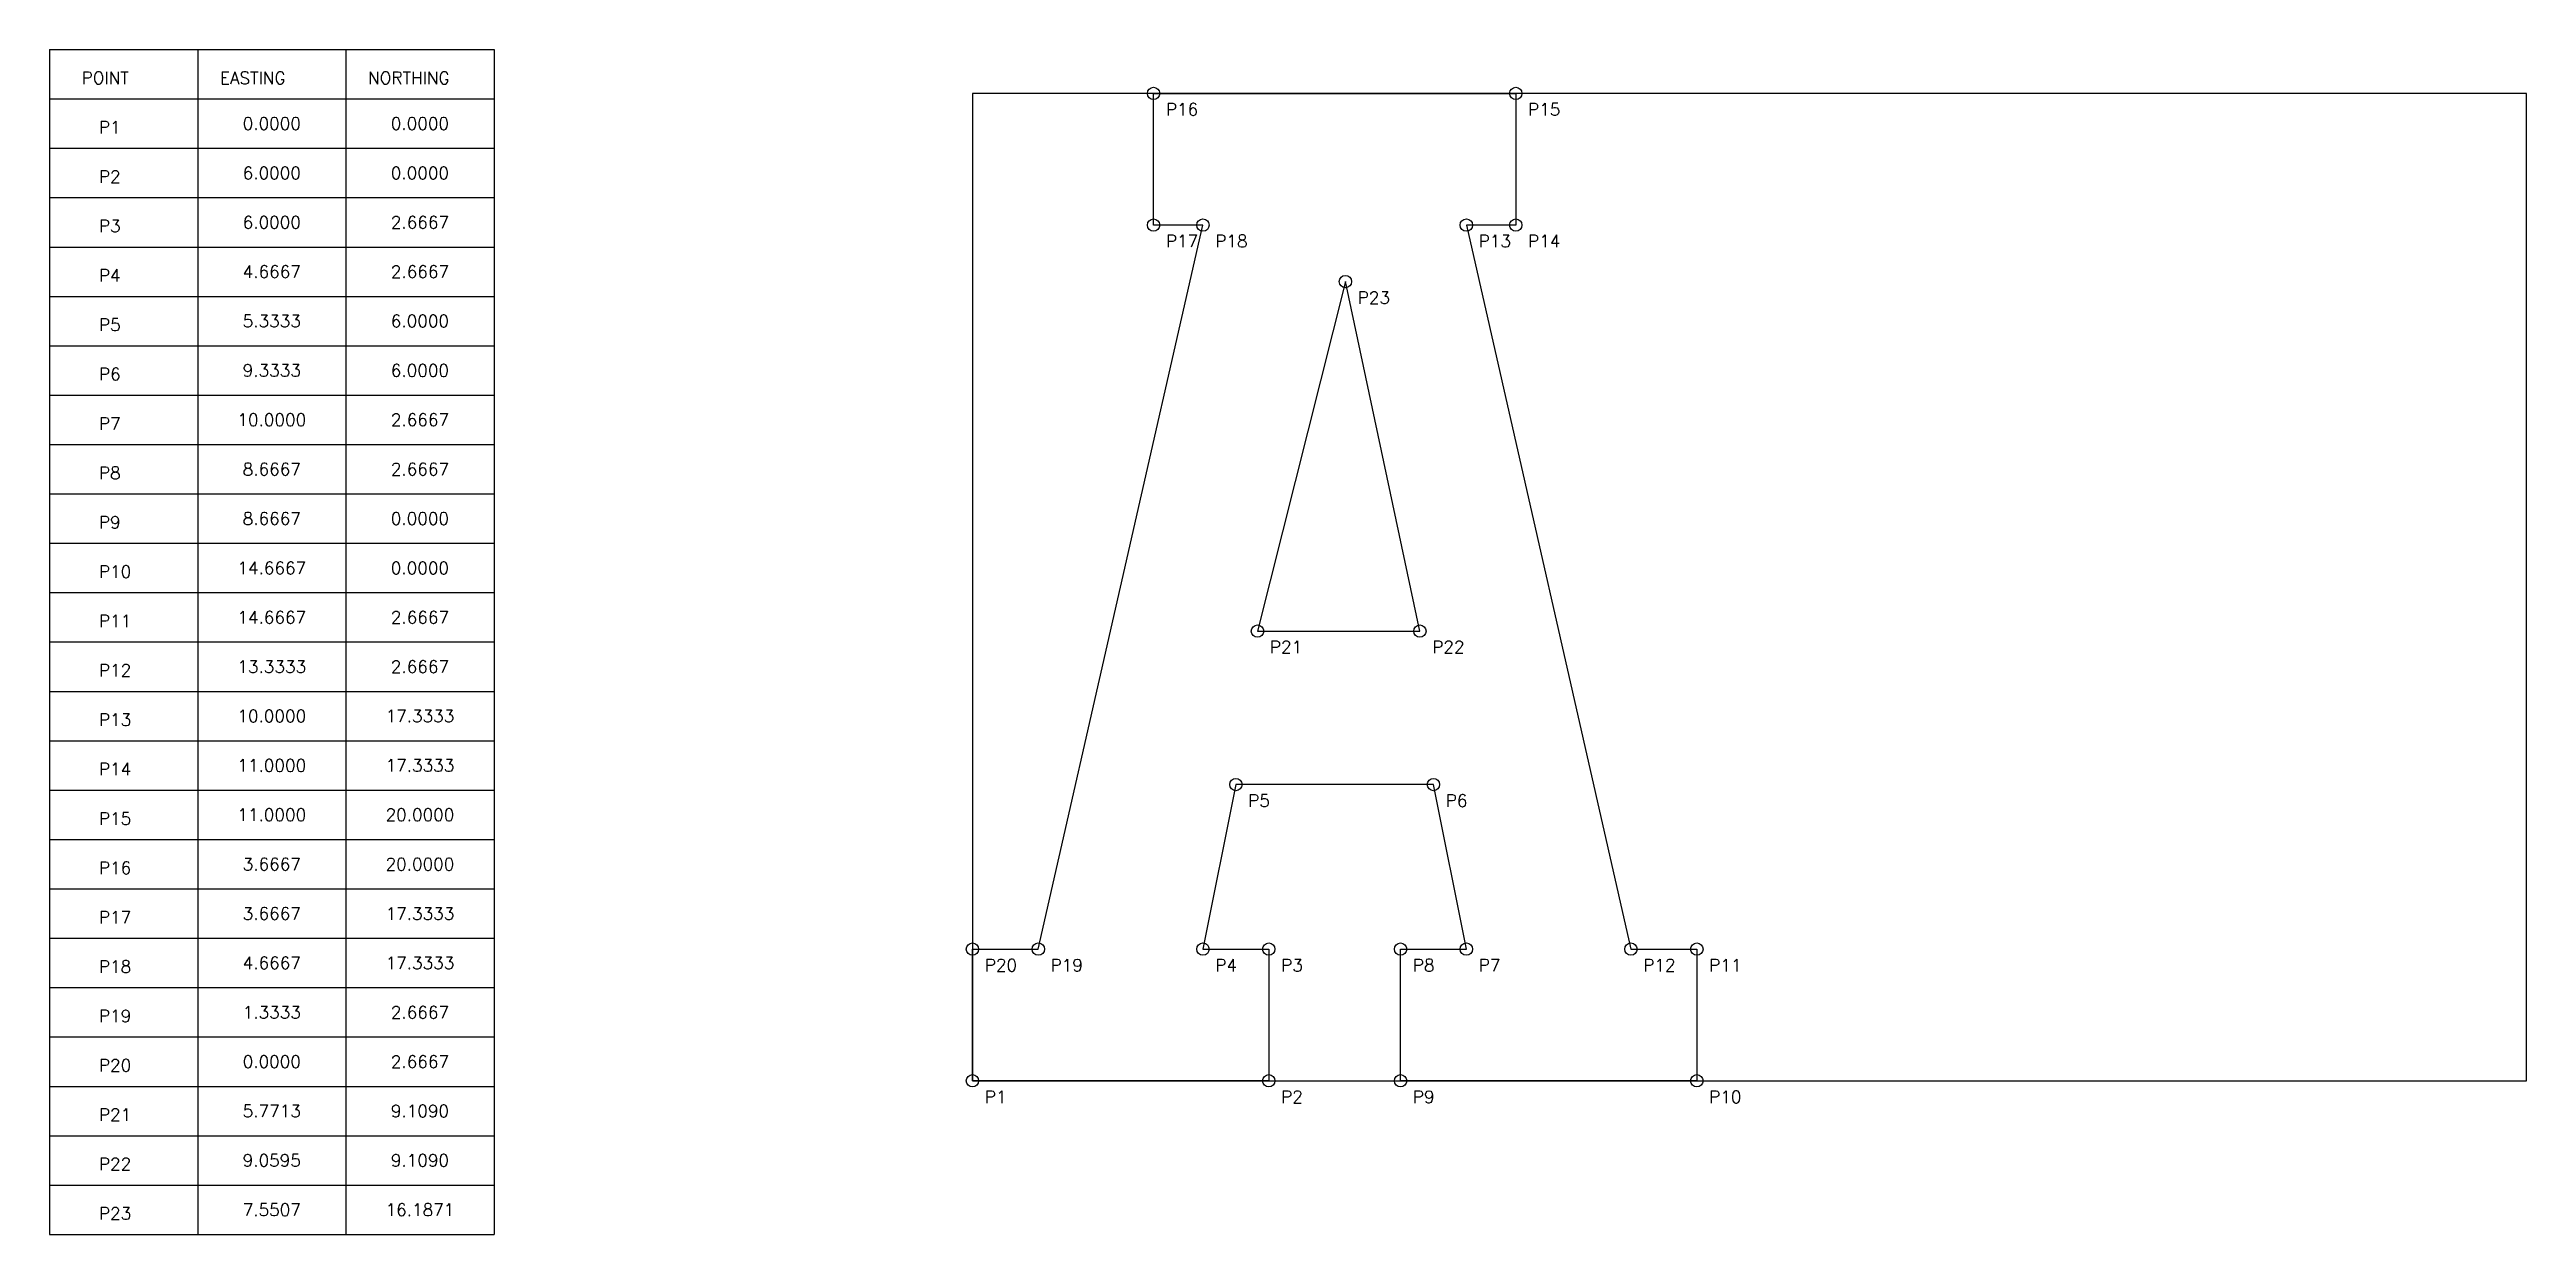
# Model space of a CAD drawing. Header units: inches. Extents: x -19 to 113, y -139 to 21.
# Drawn here: x -18.7 to 31.5, y -3.1 to 20.9 of the extents above.
import ezdxf
from ezdxf.enums import TextEntityAlignment as Align

# ---------------------------------------------------------------- set-up
doc = ezdxf.new("R2010")
doc.units = ezdxf.units.IN
doc.header["$MEASUREMENT"] = 0
doc.layers.add('COORDINATES LISP', color=7, linetype='Continuous')
doc.layers.add('LETTERE', color=7, linetype='Continuous')
doc.styles.add('romans', font='romans.shx', dxfattribs={"height": 0.25})

msp = doc.modelspace()

# ---------------------------------------------------------------- linework, layer by layer
at = {"layer": 'COORDINATES LISP'}
for p, q in [((-18.688, 20.888), (-9.688, 20.888)), ((-18.688, 20.888), (-18.688, 17.888)), ((-18.688, 20.888), (-18.688, -3.112)), ((-15.688, 20.888), (-15.688, 17.888)), ((-15.688, 20.888), (-15.688, -3.112)), ((-12.688, 20.888), (-12.688, 17.888)), ((-12.688, 20.888), (-12.688, -3.112)), ((-9.688, 20.888), (-9.688, 17.888)), ((-9.688, 20.888), (-9.688, -3.112)), ((-18.688, 19.888), (-9.688, 19.888)), ((-18.688, 18.888), (-9.688, 18.888)), ((-18.688, 17.888), (-9.688, 17.888)), ((-18.688, 16.888), (-9.688, 16.888)), ((-18.688, 15.888), (-9.688, 15.888)), ((-18.688, 14.888), (-9.688, 14.888)), ((-18.688, 13.888), (-9.688, 13.888)), ((-18.688, 12.888), (-9.688, 12.888)), ((-18.688, 11.888), (-9.688, 11.888)), ((-18.688, 10.888), (-9.688, 10.888)), ((-18.688, 9.888), (-9.688, 9.888)), ((-18.688, 8.888), (-9.688, 8.888)), ((-18.688, 7.888), (-9.688, 7.888)), ((-18.688, 6.888), (-9.688, 6.888)), ((-18.688, 5.888), (-9.688, 5.888)), ((-18.688, 4.888), (-9.688, 4.888)), ((-18.688, 3.888), (-9.688, 3.888)), ((-18.688, 2.888), (-9.688, 2.888)), ((-18.688, 1.888), (-9.688, 1.888)), ((-18.688, 0.888), (-9.688, 0.888)), ((-18.688, -0.112), (-9.688, -0.112)), ((-18.688, -1.112), (-9.688, -1.112)), ((-18.688, -2.112), (-9.688, -2.112)), ((-18.688, -3.112), (-9.688, -3.112))]:
    msp.add_line(p, q, dxfattribs=at)
msp.add_lwpolyline([(31.466, 20), (0, 20), (0, 0), (31.466, 0)], close=True, dxfattribs=at)
at = {"layer": 'COORDINATES LISP', "color": 3}
for centre in [(3.667, 20), (11, 20), (3.667, 17.333), (4.667, 17.333), (10, 17.333), (11, 17.333), (7.551, 16.187), (5.771, 9.109), (9.059, 9.109), (5.333, 6), (9.333, 6), (0, 2.667), (1.333, 2.667), (4.667, 2.667), (6, 2.667), (8.667, 2.667), (10, 2.667), (13.333, 2.667), (14.667, 2.667), (0, 0), (6, 0), (8.667, 0), (14.667, 0)]:
    msp.add_circle(centre, 0.125, dxfattribs=at)
at = {"layer": 'LETTERE', "color": 1}
for points in [[(1.333, 2.667), (4.667, 17.333), (3.667, 17.333), (3.667, 20), (11, 20), (11, 17.333), (10, 17.333), (13.333, 2.667), (14.667, 2.667), (14.667, 0), (8.667, 0), (8.667, 2.667), (10, 2.667), (9.333, 6), (5.333, 6), (4.667, 2.667), (6, 2.667), (6, 0), (0, 0), (0, 2.667)], [(5.771, 9.109), (9.059, 9.109), (7.551, 16.187)]]:
    msp.add_lwpolyline(points, close=True, dxfattribs=at)

# ---------------------------------------------------------------- texts
at = {"layer": 'COORDINATES LISP', "style": 'romans'}
for s, p in [('POINT', (-18.038, 20.188)), ('EASTING', (-15.238, 20.188)), ('NORTHING', (-12.238, 20.188)), ('P16', (3.917, 19.55)), ('P15', (11.25, 19.55)), ('P1', (-17.688, 19.188)), ('P2', (-17.688, 18.188)), ('P3', (-17.688, 17.188)), ('P17', (3.917, 16.883)), ('P18', (4.917, 16.883)), ('P13', (10.25, 16.883)), ('P14', (11.25, 16.883)), ('P4', (-17.688, 16.188)), ('P23', (7.801, 15.737)), ('P5', (-17.688, 15.188)), ('P6', (-17.688, 14.188)), ('P7', (-17.688, 13.188)), ('P8', (-17.688, 12.188)), ('P9', (-17.688, 11.188)), ('P10', (-17.688, 10.188)), ('P11', (-17.688, 9.188)), ('P21', (6.021, 8.659)), ('P22', (9.309, 8.659)), ('P12', (-17.688, 8.188)), ('P13', (-17.688, 7.188)), ('P14', (-17.688, 6.188)), ('P5', (5.583, 5.55)), ('P6', (9.583, 5.55)), ('P15', (-17.688, 5.188)), ('P16', (-17.688, 4.188)), ('P17', (-17.688, 3.188)), ('P18', (-17.688, 2.188)), ('P20', (0.25, 2.217)), ('P19', (1.583, 2.217)), ('P4', (4.917, 2.217)), ('P3', (6.25, 2.217)), ('P8', (8.917, 2.217)), ('P7', (10.25, 2.217)), ('P12', (13.583, 2.217)), ('P11', (14.917, 2.217)), ('P19', (-17.688, 1.188)), ('P20', (-17.688, 0.188)), ('P1', (0.25, -0.45)), ('P2', (6.25, -0.45)), ('P9', (8.917, -0.45)), ('P10', (14.917, -0.45)), ('P21', (-17.688, -0.812)), ('P22', (-17.688, -1.812)), ('P23', (-17.688, -2.812))]:
    msp.add_text(s, height=0.25, dxfattribs=at).set_placement(p)
for s, p in [('0.0000', (-14.188, 19.388)), ('0.0000', (-11.188, 19.388)), ('6.0000', (-14.188, 18.388)), ('0.0000', (-11.188, 18.388)), ('6.0000', (-14.188, 17.388)), ('2.6667', (-11.188, 17.388)), ('4.6667', (-14.188, 16.388)), ('2.6667', (-11.188, 16.388)), ('5.3333', (-14.188, 15.388)), ('6.0000', (-11.188, 15.388)), ('9.3333', (-14.188, 14.388)), ('6.0000', (-11.188, 14.388)), ('10.0000', (-14.188, 13.388)), ('2.6667', (-11.188, 13.388)), ('8.6667', (-14.188, 12.388)), ('2.6667', (-11.188, 12.388)), ('8.6667', (-14.188, 11.388)), ('0.0000', (-11.188, 11.388)), ('14.6667', (-14.188, 10.388)), ('0.0000', (-11.188, 10.388)), ('14.6667', (-14.188, 9.388)), ('2.6667', (-11.188, 9.388)), ('13.3333', (-14.188, 8.388)), ('2.6667', (-11.188, 8.388)), ('10.0000', (-14.188, 7.388)), ('17.3333', (-11.188, 7.388)), ('11.0000', (-14.188, 6.388)), ('17.3333', (-11.188, 6.388)), ('11.0000', (-14.188, 5.388)), ('20.0000', (-11.188, 5.388)), ('3.6667', (-14.188, 4.388)), ('20.0000', (-11.188, 4.388)), ('3.6667', (-14.188, 3.388)), ('17.3333', (-11.188, 3.388)), ('4.6667', (-14.188, 2.388)), ('17.3333', (-11.188, 2.388)), ('1.3333', (-14.188, 1.388)), ('2.6667', (-11.188, 1.388)), ('0.0000', (-14.188, 0.388)), ('2.6667', (-11.188, 0.388)), ('5.7713', (-14.188, -0.612)), ('9.1090', (-11.188, -0.612)), ('9.0595', (-14.188, -1.612)), ('9.1090', (-11.188, -1.612)), ('7.5507', (-14.188, -2.612)), ('16.1871', (-11.188, -2.612))]:
    msp.add_text(s, height=0.25, dxfattribs=at).set_placement(p, align=Align.MIDDLE_CENTER)

doc.saveas('drawing.dxf')
